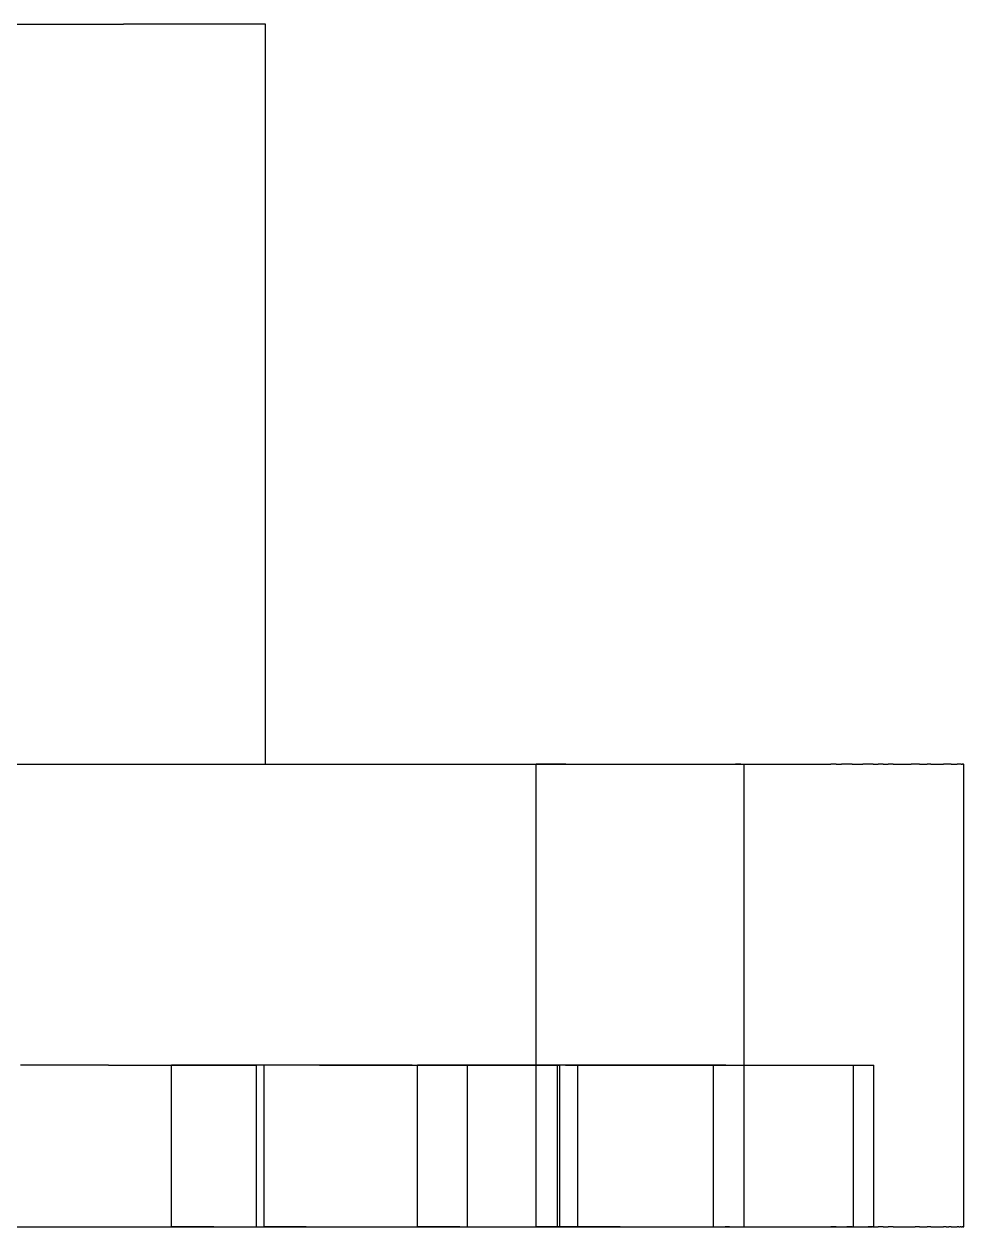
# Model space of a CAD drawing. Header units: millimetres. Extents: x -50 to 192, y -197 to 32.
# Drawn here: x 171.68 to 192, y -160 to -134 of the extents above; entities that cross this region are included whole.
import ezdxf

# ---------------------------------------------------------------- set-up
doc = ezdxf.new("R2010")
doc.units = ezdxf.units.MM
doc.layers.add('SIDE_YZ', color=7, linetype='Continuous')

msp = doc.modelspace()

# ---------------------------------------------------------------- linework, layer by layer
at = {"layer": 'SIDE_YZ'}
for p, q in [((146.3, -134), (173.7, -134)), ((173.7, -134), (173.826, -134)), ((173.951, -134), (173.826, -134)), ((174.076, -134), (173.951, -134)), ((174.201, -134), (174.076, -134)), ((174.324, -134), (174.201, -134)), ((174.447, -134), (174.324, -134)), ((174.569, -134), (174.447, -134)), ((174.689, -134), (174.569, -134)), ((174.808, -134), (174.689, -134)), ((174.925, -134), (174.808, -134)), ((175.04, -134), (174.925, -134)), ((175.153, -134), (175.04, -134)), ((175.264, -134), (175.153, -134)), ((175.372, -134), (175.264, -134)), ((175.478, -134), (175.372, -134)), ((175.581, -134), (175.478, -134)), ((175.681, -134), (175.581, -134)), ((175.778, -134), (175.681, -134)), ((175.872, -134), (175.778, -134)), ((175.963, -134), (175.872, -134)), ((176.05, -134), (175.963, -134)), ((176.133, -134), (176.05, -134)), ((176.213, -134), (176.133, -134)), ((176.289, -134), (176.213, -134)), ((176.361, -134), (176.289, -134)), ((176.428, -134), (176.361, -134)), ((176.492, -134), (176.428, -134)), ((176.551, -134), (176.492, -134)), ((176.606, -134), (176.551, -134)), ((176.656, -134), (176.606, -134)), ((176.702, -134), (176.656, -134)), ((176.743, -134), (176.702, -134)), ((176.78, -134), (176.743, -134)), ((176.812, -134), (176.78, -134)), ((176.839, -134), (176.812, -134)), ((176.861, -134), (176.839, -134)), ((176.878, -134), (176.861, -134)), ((176.89, -134), (176.878, -134)), ((176.898, -134), (176.89, -134)), ((176.898, -134), (176.9, -134)), ((176.9, -150), (176.9, -134)), ((131, -150), (189, -150)), ((146.3, -150), (173.7, -150)), ((173.7, -150), (173.826, -150)), ((173.826, -150), (173.951, -150)), ((173.951, -150), (174.076, -150)), ((174.076, -150), (174.201, -150)), ((174.201, -150), (174.324, -150)), ((174.324, -150), (174.447, -150)), ((174.447, -150), (174.569, -150)), ((174.569, -150), (174.689, -150)), ((174.689, -150), (174.808, -150)), ((174.808, -150), (174.925, -150)), ((174.925, -150), (175.04, -150)), ((175.04, -150), (175.153, -150)), ((175.153, -150), (175.264, -150)), ((175.264, -150), (175.372, -150)), ((175.372, -150), (175.478, -150)), ((175.478, -150), (175.581, -150)), ((175.581, -150), (175.681, -150)), ((175.681, -150), (175.778, -150)), ((175.778, -150), (175.872, -150)), ((175.872, -150), (175.963, -150)), ((175.963, -150), (176.05, -150)), ((176.05, -150), (176.133, -150)), ((176.133, -150), (176.213, -150)), ((176.213, -150), (176.289, -150)), ((176.289, -150), (176.361, -150)), ((176.361, -150), (176.428, -150)), ((176.428, -150), (176.492, -150)), ((176.492, -150), (176.551, -150)), ((176.551, -150), (176.606, -150)), ((176.606, -150), (176.656, -150)), ((176.656, -150), (176.702, -150)), ((176.702, -150), (176.743, -150)), ((176.743, -150), (176.78, -150)), ((176.78, -150), (176.812, -150)), ((176.812, -150), (176.839, -150)), ((176.839, -150), (176.861, -150)), ((176.861, -150), (176.878, -150)), ((176.878, -150), (176.89, -150)), ((176.89, -150), (176.898, -150)), ((176.898, -150), (176.9, -150)), ((182.75, -160), (182.75, -150)), ((182.754, -150), (182.75, -150)), ((182.761, -150), (182.754, -150)), ((182.772, -150), (182.761, -150)), ((182.786, -150), (182.772, -150)), ((182.804, -150), (182.786, -150)), ((182.825, -150), (182.804, -150)), ((182.849, -150), (182.825, -150)), ((182.877, -150), (182.849, -150)), ((182.909, -150), (182.877, -150)), ((182.943, -150), (182.909, -150)), ((182.981, -150), (182.943, -150)), ((183.022, -150), (182.981, -150)), ((183.067, -150), (183.022, -150)), ((183.114, -150), (183.067, -150)), ((183.164, -150), (183.114, -150)), ((183.217, -150), (183.164, -150)), ((183.273, -150), (183.217, -150)), ((183.332, -150), (183.273, -150)), ((183.393, -150), (183.332, -150)), ((183.393, -150), (183.457, -150)), ((183.457, -150), (183.523, -150)), ((183.523, -150), (183.592, -150)), ((183.592, -150), (183.663, -150)), ((183.663, -150), (183.736, -150)), ((183.736, -150), (183.811, -150)), ((183.811, -150), (183.888, -150)), ((183.888, -150), (183.967, -150)), ((183.967, -150), (184.047, -150)), ((184.047, -150), (184.129, -150)), ((184.129, -150), (184.212, -150)), ((184.212, -150), (184.296, -150)), ((184.296, -150), (184.382, -150)), ((184.382, -150), (184.468, -150)), ((184.468, -150), (184.556, -150)), ((184.556, -150), (184.644, -150)), ((184.644, -150), (184.732, -150)), ((184.732, -150), (184.821, -150)), ((184.821, -150), (184.911, -150)), ((184.911, -150), (185, -150)), ((185, -150), (185.089, -150)), ((185.089, -150), (185.179, -150)), ((185.179, -150), (185.268, -150)), ((185.268, -150), (185.356, -150)), ((185.356, -150), (185.444, -150)), ((185.444, -150), (185.532, -150)), ((185.532, -150), (185.618, -150)), ((185.618, -150), (185.704, -150)), ((185.704, -150), (185.788, -150)), ((185.788, -150), (185.871, -150)), ((185.871, -150), (185.953, -150)), ((185.953, -150), (186.033, -150)), ((186.033, -150), (186.112, -150)), ((186.112, -150), (186.189, -150)), ((186.189, -150), (186.264, -150)), ((186.264, -150), (186.337, -150)), ((186.337, -150), (186.408, -150)), ((186.408, -150), (186.477, -150)), ((186.477, -150), (186.543, -150)), ((186.543, -150), (186.607, -150)), ((186.607, -150), (186.668, -150)), ((186.668, -150), (186.727, -150)), ((186.727, -150), (186.783, -150)), ((186.783, -150), (186.836, -150)), ((186.836, -150), (186.886, -150)), ((186.886, -150), (186.933, -150)), ((186.933, -150), (186.978, -150)), ((186.978, -150), (187.019, -150)), ((187.019, -150), (187.057, -150)), ((187.091, -150), (187.057, -150)), ((187.123, -150), (187.091, -150)), ((187.151, -150), (187.123, -150)), ((187.175, -150), (187.151, -150)), ((187.175, -150), (187.196, -150)), ((187.196, -150), (187.214, -150)), ((187.214, -150), (187.228, -150)), ((187.228, -150), (187.239, -150)), ((187.239, -150), (187.246, -150)), ((187.246, -150), (187.25, -150)), ((187.25, -160), (187.25, -150)), ((189, -150), (189.118, -150)), ((189.235, -150), (189.118, -150)), ((189.235, -150), (189.353, -150)), ((189.469, -150), (189.353, -150)), ((189.585, -150), (189.469, -150)), ((189.585, -150), (189.7, -150)), ((189.7, -150), (189.814, -150)), ((189.927, -150), (189.814, -150)), ((190.038, -150), (189.927, -150)), ((190.038, -150), (190.148, -150)), ((190.256, -150), (190.148, -150)), ((190.256, -150), (190.362, -150)), ((190.466, -150), (190.362, -150)), ((190.466, -150), (190.567, -150)), ((190.567, -150), (190.667, -150)), ((190.667, -150), (190.763, -150)), ((190.763, -150), (190.857, -150)), ((190.948, -150), (190.857, -150)), ((191.036, -150), (190.948, -150)), ((191.036, -150), (191.121, -150)), ((191.121, -150), (191.203, -150)), ((191.281, -150), (191.203, -150)), ((191.281, -150), (191.356, -150)), ((191.356, -150), (191.427, -150)), ((191.427, -150), (191.494, -150)), ((191.494, -150), (191.558, -150)), ((191.617, -150), (191.558, -150)), ((191.673, -150), (191.617, -150)), ((191.724, -150), (191.673, -150)), ((191.724, -150), (191.772, -150)), ((191.772, -150), (191.815, -150)), ((191.815, -150), (191.853, -150)), ((191.887, -150), (191.853, -150)), ((191.917, -150), (191.887, -150)), ((191.942, -150), (191.917, -150)), ((191.942, -150), (191.963, -150)), ((191.979, -150), (191.963, -150)), ((191.979, -150), (191.991, -150)), ((191.998, -150), (191.991, -150)), ((192, -150), (191.998, -150)), ((192, -160), (192, -150)), ((171.702, -156.5), (171.599, -156.5)), ((171.809, -156.5), (171.702, -156.5)), ((171.918, -156.5), (171.809, -156.5)), ((172.03, -156.5), (171.918, -156.5)), ((172.144, -156.5), (172.03, -156.5)), ((172.261, -156.5), (172.144, -156.5)), ((172.379, -156.5), (172.261, -156.5)), ((172.499, -156.5), (172.379, -156.5)), ((172.621, -156.5), (172.499, -156.5)), ((172.744, -156.5), (172.621, -156.5)), ((172.868, -156.5), (172.744, -156.5)), ((172.993, -156.5), (172.868, -156.5)), ((173.119, -156.5), (172.993, -156.5)), ((173.246, -156.5), (173.119, -156.5)), ((173.373, -156.5), (173.246, -156.5)), ((173.5, -156.5), (173.373, -156.5)), ((173.5, -156.5), (173.627, -156.5)), ((173.627, -156.5), (173.754, -156.5)), ((173.754, -156.5), (173.881, -156.5)), ((173.881, -156.5), (174.007, -156.5)), ((174.007, -156.5), (174.132, -156.5)), ((174.132, -156.5), (174.256, -156.5)), ((174.256, -156.5), (174.379, -156.5)), ((174.379, -156.5), (174.501, -156.5)), ((174.501, -156.5), (174.621, -156.5)), ((174.621, -156.5), (174.739, -156.5)), ((174.739, -156.5), (174.856, -156.5)), ((174.856, -156.5), (174.97, -156.5)), ((174.867, -160), (174.867, -156.5)), ((174.872, -156.5), (174.867, -156.5)), ((174.882, -156.5), (174.872, -156.5)), ((174.897, -156.5), (174.882, -156.5)), ((174.918, -156.5), (174.897, -156.5)), ((174.943, -156.5), (174.918, -156.5)), ((174.973, -156.5), (174.943, -156.5)), ((174.97, -156.5), (175.082, -156.5)), ((175.008, -156.5), (174.973, -156.5)), ((175.048, -156.5), (175.008, -156.5)), ((175.092, -156.5), (175.048, -156.5)), ((175.082, -156.5), (175.191, -156.5)), ((175.141, -156.5), (175.092, -156.5)), ((175.195, -156.5), (175.141, -156.5)), ((175.191, -156.5), (175.298, -156.5)), ((175.254, -156.5), (175.195, -156.5)), ((175.317, -156.5), (175.254, -156.5)), ((175.298, -156.5), (175.401, -156.5)), ((175.384, -156.5), (175.317, -156.5)), ((175.455, -156.5), (175.384, -156.5)), ((175.401, -156.5), (175.502, -156.5)), ((175.531, -156.5), (175.455, -156.5)), ((175.502, -156.5), (175.6, -156.5)), ((175.611, -156.5), (175.531, -156.5)), ((175.6, -156.5), (175.694, -156.5)), ((175.694, -156.5), (175.611, -156.5)), ((175.694, -156.5), (175.785, -156.5)), ((175.781, -156.5), (175.694, -156.5)), ((175.872, -156.5), (175.781, -156.5)), ((175.785, -156.5), (175.872, -156.5)), ((175.872, -156.5), (175.956, -156.5)), ((175.967, -156.5), (175.872, -156.5)), ((175.956, -156.5), (176.035, -156.5)), ((176.064, -156.5), (175.967, -156.5)), ((176.035, -156.5), (176.111, -156.5)), ((176.165, -156.5), (176.064, -156.5)), ((176.111, -156.5), (176.183, -156.5)), ((176.269, -156.5), (176.165, -156.5)), ((176.183, -156.5), (176.25, -156.5)), ((176.25, -156.5), (176.313, -156.5)), ((176.376, -156.5), (176.269, -156.5)), ((176.313, -156.5), (176.371, -156.5)), ((176.371, -156.5), (176.425, -156.5)), ((176.485, -156.5), (176.376, -156.5)), ((176.425, -156.5), (176.474, -156.5)), ((176.474, -156.5), (176.519, -156.5)), ((176.597, -156.5), (176.485, -156.5)), ((176.519, -156.5), (176.559, -156.5)), ((176.559, -156.5), (176.594, -156.5)), ((176.594, -156.5), (176.624, -156.5)), ((176.711, -156.5), (176.597, -156.5)), ((176.624, -156.5), (176.649, -156.5)), ((176.649, -156.5), (176.669, -156.5)), ((176.669, -156.5), (176.684, -156.5)), ((176.684, -156.5), (176.694, -156.5)), ((176.694, -156.5), (176.699, -156.5)), ((176.699, -160), (176.699, -156.5)), ((176.827, -156.5), (176.711, -156.5)), ((176.946, -156.5), (176.827, -156.5)), ((176.866, -160), (176.866, -156.5)), ((176.871, -156.5), (176.866, -156.5)), ((176.881, -156.5), (176.871, -156.5)), ((176.896, -156.5), (176.881, -156.5)), ((176.916, -156.5), (176.896, -156.5)), ((176.941, -156.5), (176.916, -156.5)), ((176.971, -156.5), (176.941, -156.5)), ((177.066, -156.5), (176.946, -156.5)), ((177.006, -156.5), (176.971, -156.5)), ((177.046, -156.5), (177.006, -156.5)), ((177.091, -156.5), (177.046, -156.5)), ((177.187, -156.5), (177.066, -156.5)), ((177.14, -156.5), (177.091, -156.5)), ((177.194, -156.5), (177.14, -156.5)), ((177.31, -156.5), (177.187, -156.5)), ((177.252, -156.5), (177.194, -156.5)), ((177.315, -156.5), (177.252, -156.5)), ((177.434, -156.5), (177.31, -156.5)), ((177.382, -156.5), (177.315, -156.5)), ((177.454, -156.5), (177.382, -156.5)), ((177.56, -156.5), (177.434, -156.5)), ((177.529, -156.5), (177.454, -156.5)), ((177.609, -156.5), (177.529, -156.5)), ((177.686, -156.5), (177.56, -156.5)), ((177.693, -156.5), (177.609, -156.5)), ((177.812, -156.5), (177.686, -156.5)), ((177.78, -156.5), (177.693, -156.5)), ((177.871, -156.5), (177.78, -156.5)), ((177.939, -156.5), (177.812, -156.5)), ((177.965, -156.5), (177.871, -156.5)), ((178.067, -156.5), (177.939, -156.5)), ((178.063, -156.5), (177.965, -156.5)), ((178.163, -156.5), (178.063, -156.5)), ((178.067, -156.5), (178.194, -156.5)), ((178.267, -156.5), (178.163, -156.5)), ((178.194, -156.5), (178.321, -156.5)), ((178.374, -156.5), (178.267, -156.5)), ((178.321, -156.5), (178.447, -156.5)), ((178.483, -156.5), (178.374, -156.5)), ((178.447, -156.5), (178.573, -156.5)), ((178.595, -156.5), (178.483, -156.5)), ((178.573, -156.5), (178.699, -156.5)), ((178.709, -156.5), (178.595, -156.5)), ((178.699, -156.5), (178.823, -156.5)), ((178.826, -156.5), (178.709, -156.5)), ((178.823, -156.5), (178.946, -156.5)), ((178.944, -156.5), (178.826, -156.5)), ((179.064, -156.5), (178.944, -156.5)), ((178.946, -156.5), (179.067, -156.5)), ((179.186, -156.5), (179.064, -156.5)), ((179.067, -156.5), (179.188, -156.5)), ((179.309, -156.5), (179.186, -156.5)), ((179.188, -156.5), (179.306, -156.5)), ((179.306, -156.5), (179.422, -156.5)), ((179.433, -156.5), (179.309, -156.5)), ((179.422, -156.5), (179.536, -156.5)), ((179.558, -156.5), (179.433, -156.5)), ((179.536, -156.5), (179.648, -156.5)), ((179.684, -156.5), (179.558, -156.5)), ((179.648, -156.5), (179.757, -156.5)), ((179.811, -156.5), (179.684, -156.5)), ((179.757, -156.5), (179.864, -156.5)), ((179.938, -156.5), (179.811, -156.5)), ((179.864, -156.5), (179.968, -156.5)), ((180.065, -156.5), (179.938, -156.5)), ((179.968, -156.5), (180.069, -156.5)), ((180.065, -156.5), (180.192, -156.5)), ((180.069, -156.5), (180.166, -156.5)), ((180.166, -156.5), (180.261, -156.5)), ((180.183, -160), (180.183, -156.5)), ((180.188, -156.5), (180.183, -156.5)), ((180.198, -156.5), (180.188, -156.5)), ((180.192, -156.5), (180.319, -156.5)), ((180.214, -156.5), (180.198, -156.5)), ((180.234, -156.5), (180.214, -156.5)), ((180.259, -156.5), (180.234, -156.5)), ((180.289, -156.5), (180.259, -156.5)), ((180.261, -156.5), (180.352, -156.5)), ((180.324, -156.5), (180.289, -156.5)), ((180.319, -156.5), (180.446, -156.5)), ((180.364, -156.5), (180.324, -156.5)), ((180.352, -156.5), (180.439, -156.5)), ((180.408, -156.5), (180.364, -156.5)), ((180.458, -156.5), (180.408, -156.5)), ((180.439, -156.5), (180.522, -156.5)), ((180.446, -156.5), (180.572, -156.5)), ((180.512, -156.5), (180.458, -156.5)), ((180.57, -156.5), (180.512, -156.5)), ((180.522, -156.5), (180.602, -156.5)), ((180.633, -156.5), (180.57, -156.5)), ((180.572, -156.5), (180.697, -156.5)), ((180.602, -156.5), (180.678, -156.5)), ((180.7, -156.5), (180.633, -156.5)), ((180.678, -156.5), (180.749, -156.5)), ((180.697, -156.5), (180.821, -156.5)), ((180.772, -156.5), (180.7, -156.5)), ((180.749, -156.5), (180.816, -156.5)), ((180.847, -156.5), (180.772, -156.5)), ((180.816, -156.5), (180.879, -156.5)), ((180.821, -156.5), (180.944, -156.5)), ((180.927, -156.5), (180.847, -156.5)), ((180.879, -156.5), (180.938, -156.5)), ((181.01, -156.5), (180.927, -156.5)), ((180.938, -156.5), (180.992, -156.5)), ((180.944, -156.5), (181.066, -156.5)), ((180.992, -156.5), (181.041, -156.5)), ((181.098, -156.5), (181.01, -156.5)), ((181.041, -156.5), (181.085, -156.5)), ((181.066, -156.5), (181.186, -156.5)), ((181.085, -156.5), (181.125, -156.5)), ((181.188, -156.5), (181.098, -156.5)), ((181.125, -156.5), (181.16, -156.5)), ((181.16, -156.5), (181.19, -156.5)), ((181.186, -156.5), (181.304, -156.5)), ((181.283, -156.5), (181.188, -156.5)), ((181.19, -156.5), (181.215, -156.5)), ((181.215, -156.5), (181.236, -156.5)), ((181.236, -156.5), (181.251, -156.5)), ((181.251, -156.5), (181.261, -156.5)), ((181.261, -156.5), (181.266, -156.5)), ((181.266, -160), (181.266, -156.5)), ((181.38, -156.5), (181.283, -156.5)), ((181.304, -156.5), (181.42, -156.5)), ((181.481, -156.5), (181.38, -156.5)), ((181.42, -156.5), (181.535, -156.5)), ((181.585, -156.5), (181.481, -156.5)), ((181.535, -156.5), (181.647, -156.5)), ((181.692, -156.5), (181.585, -156.5)), ((181.647, -156.5), (181.756, -156.5)), ((181.801, -156.5), (181.692, -156.5)), ((181.756, -156.5), (181.863, -156.5)), ((181.913, -156.5), (181.801, -156.5)), ((181.863, -156.5), (181.966, -156.5)), ((182.027, -156.5), (181.913, -156.5)), ((181.966, -156.5), (182.067, -156.5)), ((182.143, -156.5), (182.027, -156.5)), ((182.067, -156.5), (182.165, -156.5)), ((182.262, -156.5), (182.143, -156.5)), ((182.165, -156.5), (182.259, -156.5)), ((182.259, -156.5), (182.35, -156.5)), ((182.382, -156.5), (182.262, -156.5)), ((182.35, -156.5), (182.437, -156.5)), ((182.503, -156.5), (182.382, -156.5)), ((182.437, -156.5), (182.521, -156.5)), ((182.626, -156.5), (182.503, -156.5)), ((182.521, -156.5), (182.6, -156.5)), ((182.6, -156.5), (182.676, -156.5)), ((182.751, -156.5), (182.626, -156.5)), ((182.676, -156.5), (182.747, -156.5)), ((182.747, -156.5), (182.815, -156.5)), ((182.876, -156.5), (182.751, -156.5)), ((182.815, -156.5), (182.878, -156.5)), ((183.002, -156.5), (182.876, -156.5)), ((182.878, -156.5), (182.936, -156.5)), ((182.936, -156.5), (182.99, -156.5)), ((182.99, -156.5), (183.039, -156.5)), ((183.128, -156.5), (183.002, -156.5)), ((183.039, -156.5), (183.084, -156.5)), ((183.084, -156.5), (183.124, -156.5)), ((183.124, -156.5), (183.159, -156.5)), ((183.255, -156.5), (183.128, -156.5)), ((183.159, -156.5), (183.189, -156.5)), ((183.189, -156.5), (183.214, -156.5)), ((183.211, -160), (183.211, -156.5)), ((183.216, -156.5), (183.211, -156.5)), ((183.214, -156.5), (183.234, -156.5)), ((183.226, -156.5), (183.216, -156.5)), ((183.241, -156.5), (183.226, -156.5)), ((183.234, -156.5), (183.249, -156.5)), ((183.261, -156.5), (183.241, -156.5)), ((183.249, -156.5), (183.259, -156.5)), ((183.383, -156.5), (183.255, -156.5)), ((183.259, -156.5), (183.264, -156.5)), ((183.286, -156.5), (183.261, -156.5)), ((183.264, -160), (183.264, -156.5)), ((183.316, -156.5), (183.286, -156.5)), ((183.351, -156.5), (183.316, -156.5)), ((183.391, -156.5), (183.351, -156.5)), ((183.383, -156.5), (183.51, -156.5)), ((183.436, -156.5), (183.391, -156.5)), ((183.485, -156.5), (183.436, -156.5)), ((183.539, -156.5), (183.485, -156.5)), ((183.51, -156.5), (183.637, -156.5)), ((183.597, -156.5), (183.539, -156.5)), ((183.66, -156.5), (183.597, -156.5)), ((183.637, -156.5), (183.764, -156.5)), ((183.653, -160), (183.653, -156.5)), ((183.658, -156.5), (183.653, -156.5)), ((183.668, -156.5), (183.658, -156.5)), ((183.727, -156.5), (183.66, -156.5)), ((183.683, -156.5), (183.668, -156.5)), ((183.703, -156.5), (183.683, -156.5)), ((183.728, -156.5), (183.703, -156.5)), ((183.799, -156.5), (183.727, -156.5)), ((183.758, -156.5), (183.728, -156.5)), ((183.793, -156.5), (183.758, -156.5)), ((183.764, -156.5), (183.89, -156.5)), ((183.833, -156.5), (183.793, -156.5)), ((183.874, -156.5), (183.799, -156.5)), ((183.878, -156.5), (183.833, -156.5)), ((183.954, -156.5), (183.874, -156.5)), ((183.927, -156.5), (183.878, -156.5)), ((183.89, -156.5), (184.015, -156.5)), ((183.981, -156.5), (183.927, -156.5)), ((184.038, -156.5), (183.954, -156.5)), ((184.039, -156.5), (183.981, -156.5)), ((184.015, -156.5), (184.139, -156.5)), ((184.125, -156.5), (184.038, -156.5)), ((184.102, -156.5), (184.039, -156.5)), ((184.17, -156.5), (184.102, -156.5)), ((184.216, -156.5), (184.125, -156.5)), ((184.139, -156.5), (184.262, -156.5)), ((184.241, -156.5), (184.17, -156.5)), ((184.31, -156.5), (184.216, -156.5)), ((184.317, -156.5), (184.241, -156.5)), ((184.262, -156.5), (184.384, -156.5)), ((184.408, -156.5), (184.31, -156.5)), ((184.396, -156.5), (184.317, -156.5)), ((184.384, -156.5), (184.504, -156.5)), ((184.48, -156.5), (184.396, -156.5)), ((184.509, -156.5), (184.408, -156.5)), ((184.567, -156.5), (184.48, -156.5)), ((184.504, -156.5), (184.622, -156.5)), ((184.612, -156.5), (184.509, -156.5)), ((184.658, -156.5), (184.567, -156.5)), ((184.719, -156.5), (184.612, -156.5)), ((184.622, -156.5), (184.738, -156.5)), ((184.752, -156.5), (184.658, -156.5)), ((184.828, -156.5), (184.719, -156.5)), ((184.738, -156.5), (184.852, -156.5)), ((184.85, -156.5), (184.752, -156.5)), ((184.94, -156.5), (184.828, -156.5)), ((184.951, -156.5), (184.85, -156.5)), ((184.852, -156.5), (184.964, -156.5)), ((185.054, -156.5), (184.94, -156.5)), ((185.054, -156.5), (184.951, -156.5)), ((184.964, -156.5), (185.074, -156.5)), ((185.161, -156.5), (185.054, -156.5)), ((185.171, -156.5), (185.054, -156.5)), ((185.074, -156.5), (185.18, -156.5)), ((185.27, -156.5), (185.161, -156.5)), ((185.289, -156.5), (185.171, -156.5)), ((185.18, -156.5), (185.284, -156.5)), ((185.382, -156.5), (185.27, -156.5)), ((185.284, -156.5), (185.385, -156.5)), ((185.409, -156.5), (185.289, -156.5)), ((185.497, -156.5), (185.382, -156.5)), ((185.385, -156.5), (185.483, -156.5)), ((185.531, -156.5), (185.409, -156.5)), ((185.483, -156.5), (185.577, -156.5)), ((185.613, -156.5), (185.497, -156.5)), ((185.654, -156.5), (185.531, -156.5)), ((185.577, -156.5), (185.668, -156.5)), ((185.731, -156.5), (185.613, -156.5)), ((185.778, -156.5), (185.654, -156.5)), ((185.668, -156.5), (185.755, -156.5)), ((185.851, -156.5), (185.731, -156.5)), ((185.755, -156.5), (185.839, -156.5)), ((185.903, -156.5), (185.778, -156.5)), ((185.839, -156.5), (185.918, -156.5)), ((185.973, -156.5), (185.851, -156.5)), ((186.029, -156.5), (185.903, -156.5)), ((185.918, -156.5), (185.994, -156.5)), ((186.096, -156.5), (185.973, -156.5)), ((185.994, -156.5), (186.065, -156.5)), ((186.156, -156.5), (186.029, -156.5)), ((186.065, -156.5), (186.133, -156.5)), ((186.22, -156.5), (186.096, -156.5)), ((186.133, -156.5), (186.195, -156.5)), ((186.283, -156.5), (186.156, -156.5)), ((186.195, -156.5), (186.254, -156.5)), ((186.345, -156.5), (186.22, -156.5)), ((186.254, -156.5), (186.308, -156.5)), ((186.41, -156.5), (186.283, -156.5)), ((186.308, -156.5), (186.357, -156.5)), ((186.471, -156.5), (186.345, -156.5)), ((186.357, -156.5), (186.402, -156.5)), ((186.402, -156.5), (186.441, -156.5)), ((186.41, -156.5), (186.537, -156.5)), ((186.441, -156.5), (186.476, -156.5)), ((186.598, -156.5), (186.471, -156.5)), ((186.476, -156.5), (186.506, -156.5)), ((186.506, -156.5), (186.532, -156.5)), ((186.532, -156.5), (186.552, -156.5)), ((186.537, -156.5), (186.664, -156.5)), ((186.552, -156.5), (186.567, -156.5)), ((186.567, -156.5), (186.577, -156.5)), ((186.577, -156.5), (186.582, -156.5)), ((186.582, -160), (186.582, -156.5)), ((186.725, -156.5), (186.598, -156.5)), ((186.664, -156.5), (186.791, -156.5)), ((186.852, -156.5), (186.725, -156.5)), ((186.791, -156.5), (186.917, -156.5)), ((186.852, -156.5), (186.979, -156.5)), ((186.917, -156.5), (187.042, -156.5)), ((186.979, -156.5), (187.106, -156.5)), ((187.042, -156.5), (187.166, -156.5)), ((187.106, -156.5), (187.233, -156.5)), ((187.166, -156.5), (187.289, -156.5)), ((187.233, -156.5), (187.359, -156.5)), ((187.289, -156.5), (187.411, -156.5)), ((187.359, -156.5), (187.484, -156.5)), ((187.411, -156.5), (187.531, -156.5)), ((187.484, -156.5), (187.608, -156.5)), ((187.531, -156.5), (187.649, -156.5)), ((187.608, -156.5), (187.731, -156.5)), ((187.649, -156.5), (187.766, -156.5)), ((187.731, -156.5), (187.853, -156.5)), ((187.766, -156.5), (187.88, -156.5)), ((187.853, -156.5), (187.973, -156.5)), ((187.88, -156.5), (187.992, -156.5)), ((187.973, -156.5), (188.091, -156.5)), ((187.992, -156.5), (188.101, -156.5)), ((188.091, -156.5), (188.208, -156.5)), ((188.101, -156.5), (188.208, -156.5)), ((188.208, -156.5), (188.322, -156.5)), ((188.208, -156.5), (188.311, -156.5)), ((188.311, -156.5), (188.412, -156.5)), ((188.322, -156.5), (188.434, -156.5)), ((188.412, -156.5), (188.51, -156.5)), ((188.434, -156.5), (188.543, -156.5)), ((188.51, -156.5), (188.604, -156.5)), ((188.543, -156.5), (188.65, -156.5)), ((188.604, -156.5), (188.695, -156.5)), ((188.65, -156.5), (188.754, -156.5)), ((188.695, -156.5), (188.782, -156.5)), ((188.754, -156.5), (188.854, -156.5)), ((188.782, -156.5), (188.866, -156.5)), ((188.854, -156.5), (188.952, -156.5)), ((188.866, -156.5), (188.945, -156.5)), ((188.945, -156.5), (189.021, -156.5)), ((188.952, -156.5), (189.046, -156.5)), ((189.021, -156.5), (189.093, -156.5)), ((189.046, -156.5), (189.137, -156.5)), ((189.093, -156.5), (189.16, -156.5)), ((189.137, -156.5), (189.224, -156.5)), ((189.16, -156.5), (189.223, -156.5)), ((189.223, -156.5), (189.281, -156.5)), ((189.224, -156.5), (189.308, -156.5)), ((189.281, -156.5), (189.335, -156.5)), ((189.308, -156.5), (189.388, -156.5)), ((189.335, -156.5), (189.384, -156.5)), ((189.384, -156.5), (189.429, -156.5)), ((189.388, -156.5), (189.463, -156.5)), ((189.429, -156.5), (189.469, -156.5)), ((189.463, -156.5), (189.535, -156.5)), ((189.469, -156.5), (189.504, -156.5)), ((189.504, -156.5), (189.534, -156.5)), ((189.534, -156.5), (189.559, -156.5)), ((189.535, -156.5), (189.602, -156.5)), ((189.559, -156.5), (189.579, -156.5)), ((189.579, -156.5), (189.594, -156.5)), ((189.594, -156.5), (189.604, -156.5)), ((189.602, -156.5), (189.665, -156.5)), ((189.604, -156.5), (189.609, -156.5)), ((189.609, -160), (189.609, -156.5)), ((189.665, -156.5), (189.723, -156.5)), ((189.723, -156.5), (189.777, -156.5)), ((189.777, -156.5), (189.826, -156.5)), ((189.826, -156.5), (189.871, -156.5)), ((189.871, -156.5), (189.911, -156.5)), ((189.911, -156.5), (189.946, -156.5)), ((189.946, -156.5), (189.976, -156.5)), ((189.976, -156.5), (190.001, -156.5)), ((190.001, -156.5), (190.021, -156.5)), ((190.021, -156.5), (190.036, -156.5)), ((190.036, -156.5), (190.046, -156.5)), ((190.046, -156.5), (190.051, -156.5)), ((190.051, -160), (190.051, -156.5)), ((131, -160), (189, -160)), ((171.599, -160), (171.702, -160)), ((171.702, -160), (171.809, -160)), ((171.809, -160), (171.918, -160)), ((171.918, -160), (172.03, -160)), ((172.03, -160), (172.144, -160)), ((172.144, -160), (172.261, -160)), ((172.261, -160), (172.379, -160)), ((172.379, -160), (172.499, -160)), ((172.499, -160), (172.621, -160)), ((172.621, -160), (172.744, -160)), ((172.744, -160), (172.868, -160)), ((172.868, -160), (172.993, -160)), ((172.993, -160), (173.119, -160)), ((173.119, -160), (173.246, -160)), ((173.246, -160), (173.373, -160)), ((173.373, -160), (173.5, -160)), ((173.5, -160), (173.627, -160)), ((173.627, -160), (173.754, -160)), ((173.754, -160), (173.881, -160)), ((173.881, -160), (174.007, -160)), ((174.007, -160), (174.132, -160)), ((174.132, -160), (174.256, -160)), ((174.256, -160), (174.379, -160)), ((174.379, -160), (174.501, -160)), ((174.501, -160), (174.621, -160)), ((174.621, -160), (174.739, -160)), ((174.739, -160), (174.856, -160)), ((174.856, -160), (174.97, -160)), ((174.872, -160), (174.867, -160)), ((174.882, -160), (174.872, -160)), ((174.897, -160), (174.882, -160)), ((174.918, -160), (174.897, -160)), ((174.943, -160), (174.918, -160)), ((174.973, -160), (174.943, -160)), ((174.97, -160), (175.082, -160)), ((175.008, -160), (174.973, -160)), ((175.048, -160), (175.008, -160)), ((175.092, -160), (175.048, -160)), ((175.082, -160), (175.191, -160)), ((175.141, -160), (175.092, -160)), ((175.195, -160), (175.141, -160)), ((175.191, -160), (175.298, -160)), ((175.254, -160), (175.195, -160)), ((175.317, -160), (175.254, -160)), ((175.298, -160), (175.401, -160)), ((175.384, -160), (175.317, -160)), ((175.455, -160), (175.384, -160)), ((175.401, -160), (175.502, -160)), ((175.531, -160), (175.455, -160)), ((175.502, -160), (175.6, -160)), ((175.611, -160), (175.531, -160)), ((175.6, -160), (175.694, -160)), ((175.694, -160), (175.611, -160)), ((175.694, -160), (175.785, -160)), ((175.781, -160), (175.694, -160)), ((175.781, -160), (175.872, -160)), ((175.785, -160), (175.872, -160)), ((175.872, -160), (175.956, -160)), ((175.872, -160), (175.967, -160)), ((175.956, -160), (176.035, -160)), ((175.967, -160), (176.064, -160)), ((176.035, -160), (176.111, -160)), ((176.064, -160), (176.165, -160)), ((176.111, -160), (176.183, -160)), ((176.165, -160), (176.269, -160)), ((176.183, -160), (176.25, -160)), ((176.25, -160), (176.313, -160)), ((176.269, -160), (176.376, -160)), ((176.313, -160), (176.371, -160)), ((176.371, -160), (176.425, -160)), ((176.376, -160), (176.485, -160)), ((176.425, -160), (176.474, -160)), ((176.474, -160), (176.519, -160)), ((176.485, -160), (176.597, -160)), ((176.519, -160), (176.559, -160)), ((176.559, -160), (176.594, -160)), ((176.594, -160), (176.624, -160)), ((176.597, -160), (176.711, -160)), ((176.624, -160), (176.649, -160)), ((176.649, -160), (176.669, -160)), ((176.669, -160), (176.684, -160)), ((176.684, -160), (176.694, -160)), ((176.694, -160), (176.699, -160)), ((176.711, -160), (176.827, -160)), ((176.827, -160), (176.946, -160)), ((176.871, -160), (176.866, -160)), ((176.881, -160), (176.871, -160)), ((176.896, -160), (176.881, -160)), ((176.916, -160), (176.896, -160)), ((176.941, -160), (176.916, -160)), ((176.971, -160), (176.941, -160)), ((176.946, -160), (177.066, -160)), ((177.006, -160), (176.971, -160)), ((177.046, -160), (177.006, -160)), ((177.091, -160), (177.046, -160)), ((177.066, -160), (177.187, -160)), ((177.14, -160), (177.091, -160)), ((177.194, -160), (177.14, -160)), ((177.187, -160), (177.31, -160)), ((177.252, -160), (177.194, -160)), ((177.315, -160), (177.252, -160)), ((177.31, -160), (177.434, -160)), ((177.382, -160), (177.315, -160)), ((177.454, -160), (177.382, -160)), ((177.434, -160), (177.56, -160)), ((177.529, -160), (177.454, -160)), ((177.609, -160), (177.529, -160)), ((177.56, -160), (177.686, -160)), ((177.693, -160), (177.609, -160)), ((177.686, -160), (177.812, -160)), ((177.78, -160), (177.693, -160)), ((177.78, -160), (177.871, -160)), ((177.812, -160), (177.939, -160)), ((177.871, -160), (177.965, -160)), ((177.939, -160), (178.067, -160)), ((177.965, -160), (178.063, -160)), ((178.063, -160), (178.163, -160)), ((178.067, -160), (178.194, -160)), ((178.163, -160), (178.267, -160)), ((178.194, -160), (178.321, -160)), ((178.267, -160), (178.374, -160)), ((178.321, -160), (178.447, -160)), ((178.374, -160), (178.483, -160)), ((178.447, -160), (178.573, -160)), ((178.483, -160), (178.595, -160)), ((178.573, -160), (178.699, -160)), ((178.595, -160), (178.709, -160)), ((178.699, -160), (178.823, -160)), ((178.709, -160), (178.826, -160)), ((178.823, -160), (178.946, -160)), ((178.826, -160), (178.944, -160)), ((178.944, -160), (179.064, -160)), ((178.946, -160), (179.067, -160)), ((179.064, -160), (179.186, -160)), ((179.067, -160), (179.188, -160)), ((179.186, -160), (179.309, -160)), ((179.188, -160), (179.306, -160)), ((179.306, -160), (179.422, -160)), ((179.309, -160), (179.433, -160)), ((179.422, -160), (179.536, -160)), ((179.433, -160), (179.558, -160)), ((179.536, -160), (179.648, -160)), ((179.558, -160), (179.684, -160)), ((179.648, -160), (179.757, -160)), ((179.684, -160), (179.811, -160)), ((179.757, -160), (179.864, -160)), ((179.811, -160), (179.938, -160)), ((179.864, -160), (179.968, -160)), ((179.938, -160), (180.065, -160)), ((179.968, -160), (180.069, -160)), ((180.065, -160), (180.192, -160)), ((180.069, -160), (180.166, -160)), ((180.166, -160), (180.261, -160)), ((180.188, -160), (180.183, -160)), ((180.198, -160), (180.188, -160)), ((180.192, -160), (180.319, -160)), ((180.214, -160), (180.198, -160)), ((180.234, -160), (180.214, -160)), ((180.259, -160), (180.234, -160)), ((180.289, -160), (180.259, -160)), ((180.261, -160), (180.352, -160)), ((180.324, -160), (180.289, -160)), ((180.319, -160), (180.446, -160)), ((180.364, -160), (180.324, -160)), ((180.352, -160), (180.439, -160)), ((180.408, -160), (180.364, -160)), ((180.458, -160), (180.408, -160)), ((180.439, -160), (180.522, -160)), ((180.446, -160), (180.572, -160)), ((180.512, -160), (180.458, -160)), ((180.57, -160), (180.512, -160)), ((180.522, -160), (180.602, -160)), ((180.633, -160), (180.57, -160)), ((180.572, -160), (180.697, -160)), ((180.602, -160), (180.678, -160)), ((180.7, -160), (180.633, -160)), ((180.678, -160), (180.749, -160)), ((180.697, -160), (180.821, -160)), ((180.772, -160), (180.7, -160)), ((180.749, -160), (180.816, -160)), ((180.847, -160), (180.772, -160)), ((180.816, -160), (180.879, -160)), ((180.821, -160), (180.944, -160)), ((180.927, -160), (180.847, -160)), ((180.879, -160), (180.938, -160)), ((181.01, -160), (180.927, -160)), ((180.938, -160), (180.992, -160)), ((180.944, -160), (181.066, -160)), ((180.992, -160), (181.041, -160)), ((181.098, -160), (181.01, -160)), ((181.041, -160), (181.085, -160)), ((181.066, -160), (181.186, -160)), ((181.085, -160), (181.125, -160)), ((181.098, -160), (181.188, -160)), ((181.125, -160), (181.16, -160)), ((181.16, -160), (181.19, -160)), ((181.186, -160), (181.304, -160)), ((181.188, -160), (181.283, -160)), ((181.19, -160), (181.215, -160)), ((181.215, -160), (181.236, -160)), ((181.236, -160), (181.251, -160)), ((181.251, -160), (181.261, -160)), ((181.261, -160), (181.266, -160)), ((181.283, -160), (181.38, -160)), ((181.304, -160), (181.42, -160)), ((181.38, -160), (181.481, -160)), ((181.42, -160), (181.535, -160)), ((181.481, -160), (181.585, -160)), ((181.535, -160), (181.647, -160)), ((181.585, -160), (181.692, -160)), ((181.647, -160), (181.756, -160)), ((181.692, -160), (181.801, -160)), ((181.756, -160), (181.863, -160)), ((181.801, -160), (181.913, -160)), ((181.863, -160), (181.966, -160)), ((181.913, -160), (182.027, -160)), ((181.966, -160), (182.067, -160)), ((182.027, -160), (182.143, -160)), ((182.067, -160), (182.165, -160)), ((182.143, -160), (182.262, -160)), ((182.165, -160), (182.259, -160)), ((182.259, -160), (182.35, -160)), ((182.262, -160), (182.382, -160)), ((182.35, -160), (182.437, -160)), ((182.382, -160), (182.503, -160)), ((182.437, -160), (182.521, -160)), ((182.503, -160), (182.626, -160)), ((182.521, -160), (182.6, -160)), ((182.6, -160), (182.676, -160)), ((182.626, -160), (182.751, -160)), ((182.676, -160), (182.747, -160)), ((182.747, -160), (182.815, -160)), ((182.754, -160), (182.75, -160)), ((182.751, -160), (182.876, -160)), ((182.761, -160), (182.754, -160)), ((182.772, -160), (182.761, -160)), ((182.786, -160), (182.772, -160)), ((182.804, -160), (182.786, -160)), ((182.825, -160), (182.804, -160)), ((182.815, -160), (182.878, -160)), ((182.849, -160), (182.825, -160)), ((182.877, -160), (182.849, -160)), ((182.876, -160), (183.002, -160)), ((182.909, -160), (182.877, -160)), ((182.878, -160), (182.936, -160)), ((182.943, -160), (182.909, -160)), ((182.936, -160), (182.99, -160)), ((182.981, -160), (182.943, -160)), ((183.022, -160), (182.981, -160)), ((182.99, -160), (183.039, -160)), ((183.002, -160), (183.128, -160)), ((183.067, -160), (183.022, -160)), ((183.039, -160), (183.084, -160)), ((183.114, -160), (183.067, -160)), ((183.084, -160), (183.124, -160)), ((183.164, -160), (183.114, -160)), ((183.124, -160), (183.159, -160)), ((183.128, -160), (183.255, -160)), ((183.159, -160), (183.189, -160)), ((183.217, -160), (183.164, -160)), ((183.189, -160), (183.214, -160)), ((183.216, -160), (183.211, -160)), ((183.214, -160), (183.234, -160)), ((183.226, -160), (183.216, -160)), ((183.273, -160), (183.217, -160)), ((183.241, -160), (183.226, -160)), ((183.234, -160), (183.249, -160)), ((183.261, -160), (183.241, -160)), ((183.249, -160), (183.259, -160)), ((183.255, -160), (183.383, -160)), ((183.259, -160), (183.264, -160)), ((183.286, -160), (183.261, -160)), ((183.332, -160), (183.273, -160)), ((183.316, -160), (183.286, -160)), ((183.351, -160), (183.316, -160)), ((183.393, -160), (183.332, -160)), ((183.391, -160), (183.351, -160)), ((183.383, -160), (183.51, -160)), ((183.436, -160), (183.391, -160)), ((183.393, -160), (183.457, -160)), ((183.485, -160), (183.436, -160)), ((183.457, -160), (183.523, -160)), ((183.539, -160), (183.485, -160)), ((183.51, -160), (183.637, -160)), ((183.523, -160), (183.592, -160)), ((183.597, -160), (183.539, -160)), ((183.592, -160), (183.663, -160)), ((183.66, -160), (183.597, -160)), ((183.637, -160), (183.764, -160)), ((183.658, -160), (183.653, -160)), ((183.668, -160), (183.658, -160)), ((183.727, -160), (183.66, -160)), ((183.663, -160), (183.736, -160)), ((183.683, -160), (183.668, -160)), ((183.703, -160), (183.683, -160)), ((183.728, -160), (183.703, -160)), ((183.799, -160), (183.727, -160)), ((183.758, -160), (183.728, -160)), ((183.736, -160), (183.811, -160)), ((183.793, -160), (183.758, -160)), ((183.764, -160), (183.89, -160)), ((183.833, -160), (183.793, -160)), ((183.874, -160), (183.799, -160)), ((183.811, -160), (183.888, -160)), ((183.878, -160), (183.833, -160)), ((183.954, -160), (183.874, -160)), ((183.927, -160), (183.878, -160)), ((183.888, -160), (183.967, -160)), ((183.89, -160), (184.015, -160)), ((183.981, -160), (183.927, -160)), ((184.038, -160), (183.954, -160)), ((183.967, -160), (184.047, -160)), ((184.039, -160), (183.981, -160)), ((184.015, -160), (184.139, -160)), ((184.125, -160), (184.038, -160)), ((184.102, -160), (184.039, -160)), ((184.047, -160), (184.129, -160)), ((184.17, -160), (184.102, -160)), ((184.125, -160), (184.216, -160)), ((184.129, -160), (184.212, -160)), ((184.139, -160), (184.262, -160)), ((184.241, -160), (184.17, -160)), ((184.212, -160), (184.296, -160)), ((184.216, -160), (184.31, -160)), ((184.317, -160), (184.241, -160)), ((184.262, -160), (184.384, -160)), ((184.296, -160), (184.382, -160)), ((184.31, -160), (184.408, -160)), ((184.396, -160), (184.317, -160)), ((184.382, -160), (184.468, -160)), ((184.384, -160), (184.504, -160)), ((184.48, -160), (184.396, -160)), ((184.408, -160), (184.509, -160)), ((184.468, -160), (184.556, -160)), ((184.567, -160), (184.48, -160)), ((184.504, -160), (184.622, -160)), ((184.509, -160), (184.612, -160)), ((184.556, -160), (184.644, -160)), ((184.567, -160), (184.658, -160)), ((184.612, -160), (184.719, -160)), ((184.622, -160), (184.738, -160)), ((184.644, -160), (184.732, -160)), ((184.658, -160), (184.752, -160)), ((184.719, -160), (184.828, -160)), ((184.732, -160), (184.821, -160)), ((184.738, -160), (184.852, -160)), ((184.752, -160), (184.85, -160)), ((184.821, -160), (184.911, -160)), ((184.828, -160), (184.94, -160)), ((184.85, -160), (184.951, -160)), ((184.852, -160), (184.964, -160)), ((184.911, -160), (185, -160)), ((184.94, -160), (185.054, -160)), ((184.951, -160), (185.054, -160)), ((184.964, -160), (185.074, -160)), ((185, -160), (185.089, -160)), ((185.054, -160), (185.161, -160)), ((185.054, -160), (185.171, -160)), ((185.074, -160), (185.18, -160)), ((185.089, -160), (185.179, -160)), ((185.161, -160), (185.27, -160)), ((185.171, -160), (185.289, -160)), ((185.179, -160), (185.268, -160)), ((185.18, -160), (185.284, -160)), ((185.268, -160), (185.356, -160)), ((185.27, -160), (185.382, -160)), ((185.284, -160), (185.385, -160)), ((185.289, -160), (185.409, -160)), ((185.356, -160), (185.444, -160)), ((185.382, -160), (185.497, -160)), ((185.385, -160), (185.483, -160)), ((185.409, -160), (185.531, -160)), ((185.444, -160), (185.532, -160)), ((185.483, -160), (185.577, -160)), ((185.497, -160), (185.613, -160)), ((185.531, -160), (185.654, -160)), ((185.532, -160), (185.618, -160)), ((185.577, -160), (185.668, -160)), ((185.613, -160), (185.731, -160)), ((185.618, -160), (185.704, -160)), ((185.654, -160), (185.778, -160)), ((185.668, -160), (185.755, -160)), ((185.704, -160), (185.788, -160)), ((185.731, -160), (185.851, -160)), ((185.755, -160), (185.839, -160)), ((185.778, -160), (185.903, -160)), ((185.788, -160), (185.871, -160)), ((185.839, -160), (185.918, -160)), ((185.851, -160), (185.973, -160)), ((185.871, -160), (185.953, -160)), ((185.903, -160), (186.029, -160)), ((185.918, -160), (185.994, -160)), ((185.953, -160), (186.033, -160)), ((185.973, -160), (186.096, -160)), ((185.994, -160), (186.065, -160)), ((186.029, -160), (186.156, -160)), ((186.033, -160), (186.112, -160)), ((186.065, -160), (186.133, -160)), ((186.096, -160), (186.22, -160)), ((186.112, -160), (186.189, -160)), ((186.133, -160), (186.195, -160)), ((186.156, -160), (186.283, -160)), ((186.189, -160), (186.264, -160)), ((186.195, -160), (186.254, -160)), ((186.22, -160), (186.345, -160)), ((186.254, -160), (186.308, -160)), ((186.264, -160), (186.337, -160)), ((186.283, -160), (186.41, -160)), ((186.308, -160), (186.357, -160)), ((186.337, -160), (186.408, -160)), ((186.345, -160), (186.471, -160)), ((186.357, -160), (186.402, -160)), ((186.402, -160), (186.441, -160)), ((186.408, -160), (186.477, -160)), ((186.41, -160), (186.537, -160)), ((186.441, -160), (186.476, -160)), ((186.471, -160), (186.598, -160)), ((186.476, -160), (186.506, -160)), ((186.477, -160), (186.543, -160)), ((186.506, -160), (186.532, -160)), ((186.532, -160), (186.552, -160)), ((186.537, -160), (186.664, -160)), ((186.543, -160), (186.607, -160)), ((186.552, -160), (186.567, -160)), ((186.567, -160), (186.577, -160)), ((186.577, -160), (186.582, -160)), ((186.598, -160), (186.725, -160)), ((186.607, -160), (186.668, -160)), ((186.664, -160), (186.791, -160)), ((186.668, -160), (186.727, -160)), ((186.725, -160), (186.852, -160)), ((186.727, -160), (186.783, -160)), ((186.783, -160), (186.836, -160)), ((186.791, -160), (186.917, -160)), ((186.886, -160), (186.836, -160)), ((186.852, -160), (186.979, -160)), ((186.933, -160), (186.886, -160)), ((186.917, -160), (187.042, -160)), ((186.933, -160), (186.978, -160)), ((186.978, -160), (187.019, -160)), ((186.979, -160), (187.106, -160)), ((187.019, -160), (187.057, -160)), ((187.042, -160), (187.166, -160)), ((187.057, -160), (187.091, -160)), ((187.091, -160), (187.123, -160)), ((187.106, -160), (187.233, -160)), ((187.123, -160), (187.151, -160)), ((187.151, -160), (187.175, -160)), ((187.166, -160), (187.289, -160)), ((187.175, -160), (187.196, -160)), ((187.196, -160), (187.214, -160)), ((187.214, -160), (187.228, -160)), ((187.228, -160), (187.239, -160)), ((187.233, -160), (187.359, -160)), ((187.239, -160), (187.246, -160)), ((187.246, -160), (187.25, -160)), ((187.289, -160), (187.411, -160)), ((187.359, -160), (187.484, -160)), ((187.411, -160), (187.531, -160)), ((187.484, -160), (187.608, -160)), ((187.531, -160), (187.649, -160)), ((187.608, -160), (187.731, -160)), ((187.649, -160), (187.766, -160)), ((187.731, -160), (187.853, -160)), ((187.766, -160), (187.88, -160)), ((187.853, -160), (187.973, -160)), ((187.88, -160), (187.992, -160)), ((187.973, -160), (188.091, -160)), ((187.992, -160), (188.101, -160)), ((188.091, -160), (188.208, -160)), ((188.101, -160), (188.208, -160)), ((188.208, -160), (188.322, -160)), ((188.208, -160), (188.311, -160)), ((188.311, -160), (188.412, -160)), ((188.322, -160), (188.434, -160)), ((188.412, -160), (188.51, -160)), ((188.434, -160), (188.543, -160)), ((188.51, -160), (188.604, -160)), ((188.543, -160), (188.65, -160)), ((188.604, -160), (188.695, -160)), ((188.65, -160), (188.754, -160)), ((188.695, -160), (188.782, -160)), ((188.754, -160), (188.854, -160)), ((188.782, -160), (188.866, -160)), ((188.854, -160), (188.952, -160)), ((188.866, -160), (188.945, -160)), ((188.945, -160), (189.021, -160)), ((188.952, -160), (189.046, -160)), ((189, -160), (189.118, -160)), ((189.021, -160), (189.093, -160)), ((189.046, -160), (189.137, -160)), ((189.093, -160), (189.16, -160)), ((189.235, -160), (189.118, -160)), ((189.137, -160), (189.224, -160)), ((189.16, -160), (189.223, -160)), ((189.223, -160), (189.281, -160)), ((189.224, -160), (189.308, -160)), ((189.235, -160), (189.353, -160)), ((189.281, -160), (189.335, -160)), ((189.308, -160), (189.388, -160)), ((189.335, -160), (189.384, -160)), ((189.353, -160), (189.469, -160)), ((189.384, -160), (189.429, -160)), ((189.388, -160), (189.463, -160)), ((189.429, -160), (189.469, -160)), ((189.463, -160), (189.535, -160)), ((189.585, -160), (189.469, -160)), ((189.469, -160), (189.504, -160)), ((189.504, -160), (189.534, -160)), ((189.534, -160), (189.559, -160)), ((189.535, -160), (189.602, -160)), ((189.559, -160), (189.579, -160)), ((189.579, -160), (189.594, -160)), ((189.585, -160), (189.7, -160)), ((189.594, -160), (189.604, -160)), ((189.602, -160), (189.665, -160)), ((189.604, -160), (189.609, -160)), ((189.665, -160), (189.723, -160)), ((189.7, -160), (189.814, -160)), ((189.723, -160), (189.777, -160)), ((189.777, -160), (189.826, -160)), ((189.814, -160), (189.927, -160)), ((189.826, -160), (189.871, -160)), ((189.871, -160), (189.911, -160)), ((189.911, -160), (189.946, -160)), ((190.038, -160), (189.927, -160)), ((189.946, -160), (189.976, -160)), ((189.976, -160), (190.001, -160)), ((190.001, -160), (190.021, -160)), ((190.036, -160), (190.021, -160)), ((190.046, -160), (190.036, -160)), ((190.038, -160), (190.148, -160)), ((190.051, -160), (190.046, -160)), ((190.256, -160), (190.148, -160)), ((190.256, -160), (190.362, -160)), ((190.466, -160), (190.362, -160)), ((190.466, -160), (190.567, -160)), ((190.567, -160), (190.667, -160)), ((190.667, -160), (190.763, -160)), ((190.763, -160), (190.857, -160)), ((190.857, -160), (190.948, -160)), ((191.036, -160), (190.948, -160)), ((191.036, -160), (191.121, -160)), ((191.121, -160), (191.203, -160)), ((191.281, -160), (191.203, -160)), ((191.281, -160), (191.356, -160)), ((191.356, -160), (191.427, -160)), ((191.427, -160), (191.494, -160)), ((191.494, -160), (191.558, -160)), ((191.617, -160), (191.558, -160)), ((191.617, -160), (191.673, -160)), ((191.724, -160), (191.673, -160)), ((191.724, -160), (191.772, -160)), ((191.772, -160), (191.815, -160)), ((191.815, -160), (191.853, -160)), ((191.887, -160), (191.853, -160)), ((191.887, -160), (191.917, -160)), ((191.942, -160), (191.917, -160)), ((191.942, -160), (191.963, -160)), ((191.979, -160), (191.963, -160)), ((191.979, -160), (191.991, -160)), ((191.991, -160), (191.998, -160)), ((192, -160), (191.998, -160))]:
    msp.add_line(p, q, dxfattribs=at)

doc.saveas('drawing.dxf')
